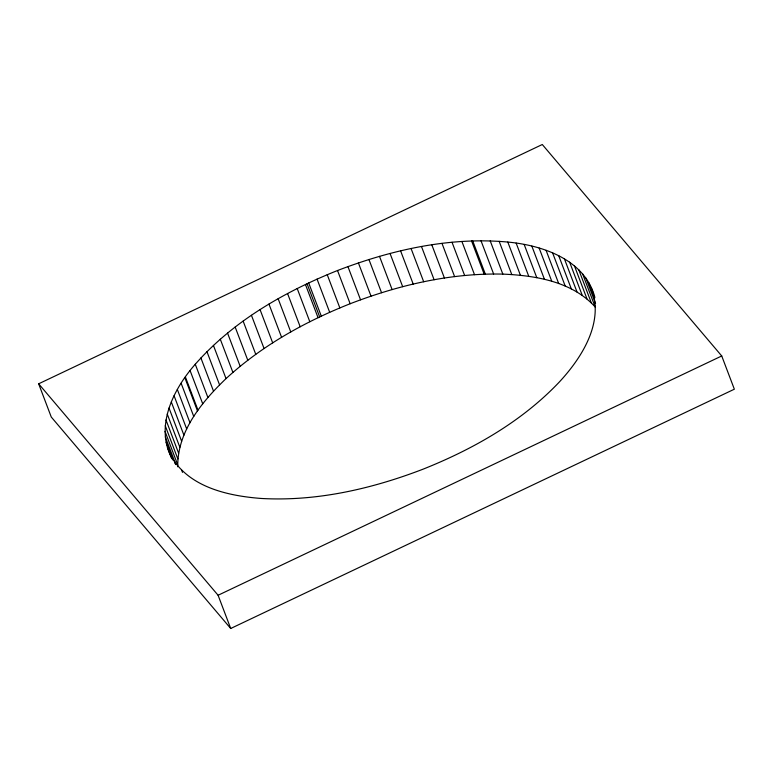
<?xml version="1.0" encoding="UTF-8"?>
<svg xmlns="http://www.w3.org/2000/svg" width="773" height="773" viewBox="0 0 773 773"><rect width="100%" height="100%" fill="white"/><g stroke="black" fill="none" stroke-linecap="round" stroke-linejoin="round"><path stroke-width="1.16" d="M172.476 459.336C154.242 427.102 173.229 389.225 195.269 364.247C233.262 320.998 284.599 291.701 337.521 270.511C391.496 249.872 449.78 236.702 507.803 242.055C542.685 245.292 584.852 259.602 594.881 297.392M177.751 466.805C177.249 431.411 201.84 401.815 226.035 378.606C261.863 345.647 305.074 321.587 350.15 303.741C398.713 285.034 450.553 272.927 502.837 274.106C535.525 275.517 572.126 281.469 595.171 306.968L582.552 273.739M38.65 383.804L542.288 144.512L721.731 355.966L734.35 389.196L230.712 628.488L51.269 417.034L38.65 383.804L218.092 595.258L230.712 628.488M218.092 595.258L721.731 355.966M171.635 457.123C189.82 487.521 228.422 495.957 261.226 498.459C316.457 501.58 371.542 488.961 422.85 469.259C473.269 449.161 521.901 421.556 559.488 381.843C582.146 357.319 604.728 321.742 591.094 287.43M588.746 282.647L594.63 298.156M585.895 278.087L595.568 303.557M578.716 269.622L591.335 302.852M574.407 265.748L587.026 298.977M569.624 262.134L582.243 295.354M564.387 258.771L577.016 292.001M558.715 255.679L571.334 288.899M552.598 252.858L565.227 286.087M546.076 250.317L558.695 283.546M539.148 248.075L551.777 281.295M531.843 246.114L544.463 279.343M524.171 244.461L536.791 277.681M516.151 243.099L528.771 276.328M507.803 242.055L520.432 275.275M499.155 241.311L511.774 274.541M490.208 240.876L502.837 274.106M481.009 240.761L493.628 273.98M472.718 240.925L485.347 274.154M471.559 240.944L484.178 274.173M461.887 241.447L474.506 274.676M452.021 242.258L464.641 275.488M441.982 243.379L454.601 276.599M431.798 244.799L444.417 278.029M421.478 246.519L434.107 279.749M411.072 248.539L423.691 281.768M400.588 250.858L413.207 284.078M390.046 253.457L402.675 286.686M379.495 256.336L392.114 289.566M368.934 259.486L381.553 292.716M358.401 262.907L371.021 296.136M347.927 266.588L360.547 299.818M337.521 270.511L350.15 303.741M327.23 274.676L339.849 307.905M317.056 279.072L329.685 312.302M308.678 282.937L321.297 316.157M307.045 283.691L319.664 316.911M305.432 284.474L318.051 317.703M297.199 288.513L309.818 321.732M287.556 293.527L300.185 326.757M278.145 298.726L290.764 331.955M268.965 304.098L281.594 337.328M260.066 309.635L272.685 342.864M251.447 315.307L264.066 348.536M243.147 321.114L255.766 354.343M235.166 327.047L247.795 360.266M227.542 333.076L240.161 366.296M220.286 339.192L232.905 372.412M213.416 345.386L226.035 378.606M206.942 351.628L219.561 384.857M200.893 357.928L213.512 391.157M195.269 364.247L207.889 397.477M190.09 370.586L202.719 403.815M185.375 376.924L197.994 410.144M184.853 377.697L197.473 410.927M181.124 383.244L193.752 416.463M177.355 389.524L189.984 422.754M174.08 395.766L186.699 428.996M171.297 401.941L183.916 435.17M169.016 408.038L181.636 441.267M167.239 414.048L179.867 447.277M165.982 419.952L178.602 453.171M165.238 425.73L177.867 458.959M181.665 470.148L182.505 472.361M165.016 431.373L177.635 464.602M165.306 436.871L175.829 464.563M174.485 461.694L175.326 463.906M166.118 442.204L172.852 459.925M167.451 447.374L171.654 458.447"/></g></svg>
